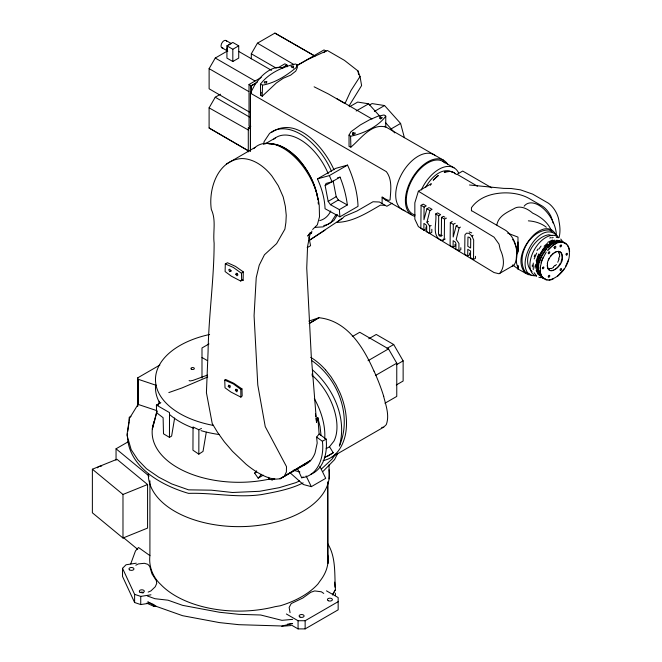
<?xml version="1.0" encoding="UTF-8"?>
<svg xmlns="http://www.w3.org/2000/svg" width="662" height="662" viewBox="0 0 662 662"><rect width="100%" height="100%" fill="white"/><g stroke="black" fill="none" stroke-linecap="round" stroke-linejoin="round"><path stroke-width="0.99" d="M327.707 554.872A89.221 51.512 0 0 1 320.391 580.516L317.934 584.008A89.221 51.512 0 0 1 280.2 605.796L275.102 606.665A89.221 51.512 0 0 1 160.75 584.48C152.856 577.256 148.602 566.275 149.91 555.608L149.935 480.835M385.764 116.123L385.747 127.071C371.506 122.909 360.616 139.086 350.885 147.146L349.048 146.451L349.031 135.106L350.901 131.771L360.351 124.919L369.479 119.83L377.837 116.247L384.076 114.956L385.764 116.123C378.407 126.525 363.082 133.798 350.587 136.248L349.031 135.106M471.435 210.789L471.443 207.703C477.509 199.105 487.447 194.777 497.601 193.428A33.299 19.239 0 0 1 528.739 198.261L542.873 206.428A17.22 9.947 60 0 1 550.983 216.4A36.923 21.316 60 0 1 553.068 222.97M531.056 275.003L528.053 274.581L517.982 269.004L517.982 265.785M517.982 251.452L517.982 237.112L507.68 233.148M169.455 437.367L169.505 412.6L156.414 405.045L156.58 412.707L163.109 417.714L163.506 433.809L169.455 437.367L171.624 436.059L174.636 418.012M206.279 432.228L203.027 451.401L198.823 454.157L198.89 429.787L201.463 428.405M431.831 229.259L431.814 232.321L429.671 233.504L429.688 226.123L426.957 222.192L429.928 210.533L432.071 209.349L429.82 208.017M460.826 247.696L460.818 249.731L458.907 250.782L458.932 243.426L456.192 239.47L459.163 227.811L460.438 227.116M475.448 256.31L475.432 258.37L473.52 259.421L473.686 240.025L472.023 236.226L469.143 233.372L466.503 233.156L464.923 234.878L464.707 254.208L467.703 255.987L469.615 254.936L469.631 253.033M421.082 205.311L424.085 207.082L426.229 205.899L423.233 204.128L421.082 205.311L420.85 228.291L423.854 230.07L425.997 228.887L426.014 226.983M423.854 230.07L423.92 223.408L426.014 224.774L426.717 226.396L426.667 231.733L429.671 233.504M424.085 207.082L423.953 219.743L426.916 208.753L429.067 207.578M435.704 213.95L438.699 215.721L440.611 214.67L437.607 212.899L435.704 213.95C437.16 222.209 431.401 234.894 440.635 240.124L442.952 240.232L445.187 239.007M438.699 215.721L438.517 234.042L439.254 235.722L441.306 236.309L441.521 217.384L443.424 216.333L444.93 217.219M441.521 217.384L444.525 219.163L444.31 238.138L442.952 240.232M452.229 221.538L450.317 222.589L450.086 245.569L453.089 247.348L454.993 246.297L455.017 244.394M453.089 247.348L453.156 240.687L455.191 241.969L455.952 243.674L455.903 249.011L458.907 250.782M450.317 222.589L453.321 224.36L453.197 237.021L456.159 226.04L457.425 225.337M467.703 255.987L467.777 249.326L470.591 250.989L470.525 257.65L473.52 259.421M517.982 269.004L517.998 265.578M243.128 280.258L243.277 271.875L235.407 266.339L227.471 262.748L225.303 263.931L225.113 271.569L231.369 276.186L240.521 280.961L243.128 280.258L241.655 279.902L240.521 280.961M559.613 256.757L559.613 253.976M535.616 266.695L535.674 264.246M262.226 96.222L262.524 85.166L260.456 84.19C268.466 73.325 282.517 66.961 295.418 63.982L297.23 64.752L297.329 67.648L295.773 71.099L290.618 75.17L283.22 78.281L276.368 82.965L262.226 96.222L260.613 95.096L260.456 84.19M532.298 266.438L532.347 264.957M536.352 267.307L537.759 258.809M352.879 134.734L352.987 132.731L355.353 133.054L354.724 134.088L353.036 134.08L352.987 132.731L353.227 134.676M536.849 268.491L537.784 261.068L540.912 253.083M540.506 266.298L540.407 272.545L541.384 275.93M533.274 263.037L533.258 269.674M311.827 231.046L311.595 232.892L309.137 234.456M540.06 268.234L541.93 260.133L546.224 252.098M127.41 433.593C126.748 466.354 160.94 485.362 188.579 493.38C213.123 492.528 237.385 498.246 261.895 494.514C275.913 491.916 290.27 489.301 303.146 482.904M127.7 431.624L129.123 421.777M547.308 263.997L547.54 262.673M260.613 95.096L261.233 92.357M548.98 280.043C562.915 276.989 574.086 258.412 567.483 245.039M263.501 144.357L264.138 141.577L269.542 133.443C280.473 124.506 295.459 129.843 305.521 137.464C316.841 146.302 325.845 158.044 331.48 171.251M558.695 258.825L559.133 257.038M536.659 262.235L539.315 254.39M517.99 249.218C516.178 255.143 515.21 261.829 518.007 267.622M156.861 411.193L152.31 429.125L157.018 411.441M158.383 405.218L159.393 401.238M235.912 274.424L236.243 273.141L237.964 274.846L237.004 275.797L235.912 274.424L237.302 273.365M316.055 418.417L316.552 422.265L317.834 417.639L320.069 426.717L321.029 435.397M536.17 260.927L538.736 253.96M537.064 263.625L537.784 261.068M539.439 262.425L541.417 256.889L546.291 249.276M430.35 185.294L431.31 183.705L418.384 191.235L414.842 202.812L414.842 219.147L418.384 226.636L494.026 272.545L499.024 273.754L513.844 265.197A28.938 16.707 60 0 0 516.343 248.788A17.22 9.947 60 0 0 505.727 230.393L471.443 210.599M534.151 258.958L536.683 253.033M146.815 603.165L153.981 606.425L154.511 604.903M130.712 563.916L135.487 550.908L138.515 547.507L149.91 555.608M543.188 257.344L541.077 262.88M227.505 47.101L226.934 48.632L226.925 58.099L232.825 61.508L238.717 58.099L238.717 45.843L232.825 42.442L226.925 45.843L227.149 50.42M297.23 64.752L296.113 67.665C286.389 75.683 275.102 82.965 262.524 85.166M537.345 258.503L538.347 255.913M496.823 224.981C498.42 216.126 506.769 212.477 513.919 208.712A27.183 15.698 60 0 1 532.72 213.156C540.581 216.731 548.128 222.498 551.421 230.699M534.234 256.492L534.913 254.829M559.067 259.107L557.727 262.268M568.501 259.818L565.588 266.389M325.141 185.559L326.076 183.457L332.026 181.769L340.053 177.135A78.521 45.33 60 0 1 347.335 204.963L339.366 209.622L330.462 204.699L328.17 201.397L325.141 185.559L333.185 181.09L336.197 196.655L338.332 199.965L347.335 204.963M277.875 67.855L284.875 63.817L287.002 65.041L283.262 67.781L277.726 67.375A31.685 18.296 -60 0 0 260.853 77.115L255.375 83.834L250.418 93.152L250.418 151.093L250.418 93.152L386.335 171.632C392.442 179.526 390.737 190.615 390.067 199.924L388.644 200.363L386.732 199.709L382.115 197.094L382.115 203.565M548.417 259.943L549.055 258.594M228.258 386.343L228.878 385.061L230.368 386.558L229.747 387.841L228.258 386.343L230.02 385.499M538.835 256.136L543.361 248.573L547.126 244.65M284.197 476.392L310.718 460.355L280.043 478.792L284.197 476.392L286.381 471.965L286.497 466.619L265.239 426.626L257.783 385.019L254.076 315.675L256.227 277.61L259.223 265.222L264.452 254.762L276.592 243.649L284.892 229.151L285.893 222.498L286.249 215.349L285.322 206.18L283.187 196.895L278.305 185.799L271.974 176.109A50.527 34.201 70.6 0 0 241.58 158.557C217.508 160.146 208.323 189.2 211.327 209.473C216.383 220.264 212.8 231.874 214.124 243.161C214.083 279.381 208.679 315.319 208.075 351.555L206.42 392.674L212.212 423.498L217.417 432.145L224.344 441.835L232.503 451.352L246.098 464.261A51.826 19.868 47.1 0 0 270.319 478.245L275.549 479.172L280.043 478.792L304.437 465.005M337.711 453.404L334.542 459.618L323.164 471.286M560.474 262.971L558.852 265.644M332.506 594.84L335.444 589.602C334.318 574.004 336.271 557.007 327.409 543.188M332.523 594.815L335.444 589.602M539.745 255.747L544.214 248.324M425.649 187.363C430.49 178.376 441.645 166.361 452.684 172.31M249.648 112.201L209.118 88.807L209.118 68.649L215.258 58.033L227.471 50.982M248.78 151.019L209.101 128.006L209.101 107.856L215.233 97.231L220.463 94.211M251.312 58.835L251.312 53.796L257.444 43.179L274.904 33.1L314.318 55.699M440.064 234.331L439.254 235.722L442.315 235.366M337.479 214.612L333.888 220.479L327.64 224.625M159.856 365.052L137.721 377.837L138.068 404.391L129.446 418.401L126.947 435.083L131.184 449.672L137.754 459.685L146.509 468.762L158.789 477.228L171.797 483.947L188.579 489.847L211.36 490.178L232.494 492.495L259.628 491.295L279.339 487.654L295.864 482.648L299.489 480.96M537.023 250.608L537.999 249.044M296.576 65.753L308.004 59.39L327.334 50.477L344.43 60.35L357.968 70.925L360.037 76.502L350.934 90.628L344.976 103.537L328.344 93.938L314.119 86.813M336.114 214.447L330.81 222.631L323.073 226.876L315.377 227.339M538.901 249.011L541.061 246.074M335.51 454.107L332.101 459.056L321.26 469.143M349.015 105.961L361.601 85.564L360.037 76.502M310.37 232.37L307.739 236.102L309.882 233.438M564.065 268.913L557.603 276.277M380.336 117.009L379.4 118.225L381.428 118.63L382.247 117.563L380.336 117.009L380.534 119.036M326.143 448.687L329.502 446.726L333.946 441.115A47.192 27.25 60 0 0 313.027 376.033M302.608 465.709A54.036 31.197 60 0 0 315.038 453.04L317.189 443.068L316.602 437.11L319.134 434.04L317.834 417.639M542.666 250.675L548.086 244.46M550.652 256.078L551.578 254.953M256.666 470.848L254.647 473.14L258.172 478.171L261.548 474.315M97.463 467.827L98.655 466.511L101.7 465.998M548.045 249.789C552.24 244.94 559.994 239.239 566.283 243.732M555.244 265.727L556.378 264.486M547.664 250.567L552.77 245.511L556.51 243.252M556.858 267.903L557.892 266.844M544.114 246.256L547.424 243.285M148.404 603.38L140.741 604.563L134.609 602.519L122.528 576.478L122.528 568.31L126.061 564.769L136.281 563.188M224.757 380.145L225.519 379.4L233.785 383.273L241.969 388.908L242.168 395.967L240.877 397.126L230.856 391.995L225.006 387.775L224.757 380.145L233.322 383.91L240.803 389.397L240.877 397.126M312.621 229.466L317.338 224.823L319.498 216.822L319.241 205.708A51.363 29.658 60 0 0 292.132 154.668A51.363 29.658 60 0 0 253.695 148.677M547.706 247.671L551.165 244.543L554.624 242.474M323.122 460.562A57.073 36.873 66.7 0 0 332.192 456.846L383.654 427.18L386.285 424.632C389.728 415.372 385.88 405.384 383.629 396.29M553.473 266.786L554.822 265.536M472.023 236.226L473.115 235.258M342.047 218.27L336.917 222.374C352.838 222.084 367.046 212.833 380.451 205.154L385.193 205.336M552.571 253.951L553.606 253.091M546.316 246.297L553.233 241.556L558.778 240.687M332.192 456.846C339.358 451.889 343.346 443.639 345.274 435.348A57.817 37.85 65.6 0 0 345.307 410.448A57.495 37.668 65.5 0 0 340.028 392.922L335.924 384.597L331.066 376.827L325.547 369.818M228.746 45.057L229.88 44.139A4.171 2.408 -60 0 1 231.005 43.75M236.822 389.289L235.366 390.431L236.864 391.896L237.41 390.646L235.904 389.182L235.366 390.431L237.286 389.819M241.655 279.902L241.465 273.29L243.277 271.875M554.665 269.55L555.774 268.813M309.038 240.447L342.684 218.162L344.356 216.35L356.884 211.062L372.987 201.761L379.425 202.009L386.831 206.287L392.144 203.226M324.926 230.227L309.675 240.149M549.179 243.095L550.461 242.267M254.647 473.14L256.376 472.064M329.502 446.726L333.234 452.758L327.889 456.035L324.951 456.912M330.462 204.699L338.332 199.965M309.361 323.478L318.91 317.727C347.327 320.607 363.529 347.36 373.972 371.15M553.457 267.39L551.115 268.739M328.17 201.397L336.197 196.655M258.172 478.171L263.269 475.159M309.121 323.445L318.91 317.727L308.806 321.144M271.503 132.433C296.924 114.824 324.802 148.619 333.971 169.795M226.33 164.077L255.027 147.436M339.896 216.838L358.026 206.337A78.521 45.33 60 0 0 347.533 165.095L335.626 168.396L317.503 178.872L319.986 184.955A57.569 33.232 60 0 1 325.05 208.72L339.896 216.838L339.366 209.622M226.925 45.843L232.825 49.253L238.717 45.843M250.443 126.723L249.02 125.904L249.02 84.513L261.267 77.446M257.27 82.204L251.155 85.746L251.155 92.804L251.155 85.746L249.02 84.513M281.755 68.07L287.002 65.041L287.076 66.812M297.776 65.05L323.999 49.915L326.126 51.139L323.503 52.654M264.61 144.167L275.268 138.01M349.668 106.698L357.679 102.072L368.651 103.802L379.632 116.049M356.181 110.993L368.651 103.802M369.479 105.051L372.027 103.586L384.564 105.548L400.593 123.438L404.399 137.696M374.378 111.431L384.564 105.548M391.259 128.833L400.593 123.438M317.503 178.872L329.378 175.579L347.533 165.095M307.143 247.679L310.594 245.685L308.831 237.037M208.969 343.934L201.993 347.964L201.993 378.052M130.977 416.266L129.198 417.3L129.198 420.56M116.049 460.173L116.049 448.795L128.494 441.612M352.308 336.569L359.739 332.274L388.511 348.891L396.761 363.19L396.761 396.414L384.945 403.232M368.734 338.795L376.248 334.459L393.7 344.53L403.133 360.873L403.133 381.022L396.273 384.986M387.022 348.386L393.7 344.53M368.031 360.716L388.511 348.891M375.395 375.528L396.761 363.19M396.455 364.729L403.133 360.873M297.428 468.531L301.69 477.765C318.703 475.755 324.413 455.895 322.377 441.264L326.151 439.088L319.134 434.04M301.69 477.765L303.204 476.897M290.37 473.049L303.279 484.493L311.33 486.653L325.712 478.345L319.87 466.362M286.373 613.98L298.065 620.733L305.141 620.733L338.158 601.667M291.826 625.3L298.065 628.9L305.141 628.9L338.158 609.834L338.158 597.579L326.465 590.835M324.281 457.881L333.234 452.758M248.291 151.888L248.291 127.658L250.832 126.21M547.722 242.325L552.505 240.008M273.778 478.858L271.983 479.851L269.103 479.164A86.722 50.064 0 0 1 181.107 469.581A86.722 50.064 0 0 1 154.693 420.188M426.957 222.192L428.388 221.406M444.525 219.163L446.428 218.112M453.321 224.36L455.233 223.309M156.414 405.045L160.808 402.628M310.544 474.464C324.181 468.878 327.541 452.295 326.151 439.088M135.801 565.216L138.383 563.908L144.366 563.296L147.808 564.314L149.703 566.333L151.97 573.855L156.381 580.731L156.704 583.479L155.256 586.755L150.928 590.909L148.156 592.085M229.648 271.619L230.848 271.155L229.863 269.161L228.713 269.773L229.648 271.619L231.443 270.725M552.166 241.564L553.73 240.786M550.048 242.391L552.207 241.332M554.665 252.396L555.774 251.85M255.375 83.834L251.155 85.746L251.37 91.042M207.736 376.984L181.934 387.965L168.827 392.574M429.688 226.123L431.136 225.485M309.799 233.678L311.595 232.892L310.164 233.264L307.565 246.512L306.738 268.06L311.223 355.287L316.552 422.265M549.758 238.063L550.991 237.542M240.803 389.397L241.969 388.908M274.804 478.692L271.983 479.851L273.878 479.081M207.463 375.081L192.94 380.41L190.093 380.956L189.1 380.542M92.374 469.217L116.967 459.279L147.576 484.518L147.576 528.086L122.983 538.032L92.374 512.793L92.374 469.217L122.983 494.456L122.983 538.032M122.983 494.456L147.576 484.518M552.571 270.41L553.606 270.071M551.396 240.993L554.665 240.165M292.174 623.438L287.391 624.208M553.209 278.959C547.052 282.384 540.118 277.452 540.06 270.766M551.918 237.923L553.184 237.542M556.146 241.845L561.459 241.282L565.605 243.707M337.454 177.879L340.053 177.135M153.981 606.425L155.851 605.945M323.768 225.535L326.672 224.848M550.668 268.408L548.07 268.722M292.645 623.612L281.946 625.987L238.916 624.688L219.412 622.594L182.588 615.693L154.933 605.904L147.758 601.923L153.667 604.53M558.016 242.681C563.916 240.265 569.825 245.561 569.593 251.568M122.528 568.31L134.609 594.352L140.741 596.396L150.961 594.815M381.684 427.453L383.654 427.18M448.671 171.607L444.285 172.178C448.406 170.539 453.271 171.144 456.391 174.47M556.858 251.51L558.852 251.469M292.645 619.359L281.946 620.344L260.671 614.998L238.916 614.336L219.412 612.251L182.588 605.341L168.04 600.194L154.933 598.705L147.369 595.982M281.755 626.26L291.04 625.549M293.398 66.175L291.007 66.283L292.083 67.673L293.671 67.21L293.398 66.175L293.44 68.169M548.293 269.153L549.294 269.161M555.981 240.347L557.735 240.356M550.652 270.51L551.578 270.559M299.894 472.006L293.283 470.202M469.507 184.988L503.691 188.38L511.13 188.496L520.464 189.845L532.637 194.107L548.434 203.217A17.22 9.947 60 0 1 559.042 221.605A36.923 21.316 60 0 1 559.042 237.526M268.176 143.695L275.574 144.424A47.068 27.159 60 0 1 300.813 161.867C309.353 172.79 315.923 185.559 317.818 199.419M556.237 237.31L558.438 237.741M528.359 220.843C534.764 221.249 541.259 223.202 546.324 227.223M558.728 241.572C544.321 241.779 533.067 261.672 539.878 274.184M541.086 277.692L538.885 277.27M534.838 275.822L531.644 275.442L527.97 273.166C516.633 259.247 541.508 218.808 557.627 236.16M557.156 240.678L560.565 241.34M452.08 172.178L453.793 172.468L454.959 173.8M545.745 279.198L542.426 277.982L541.119 276.815M552.265 235.647L548.831 234.762C534.507 236.682 520.009 260.381 532.099 271.743M545.331 279.571L547.027 280.009M138.068 404.391L156.985 410.697M156.066 385.276L138.044 379.227L138.052 404.879M469.226 231.907L471.692 232.875M225.303 263.931L233.322 267.44L241.465 273.29M563.9 242.466C547.499 236.284 528.855 269.086 544.412 278.652M311.463 360.36C338.017 378.316 352.474 415.802 339.358 446.097C347.318 418.276 333.458 388.213 312.497 369.901M198.89 429.787L193.047 426.965L192.948 450.201L198.823 454.157M559.489 240.761L560.59 241.307M529.07 273.762L525.09 271.743C515.367 255.797 530.469 229.524 549.154 229.946L552.464 231.965M209.101 107.856L248.291 129.984M314.996 56.146L274.904 33.1M385.698 199.99L411.135 214.637M384.696 126.301L443.631 160.27M442.961 161.429L454.049 167.825M251.312 53.796L276.302 68.178M226.065 40.531L231.121 43.452M238.841 51.495L271.511 70.354M221.894 47.755L227.794 51.156M215.258 58.033L254.936 80.946M209.118 68.649L248.804 91.563M248.291 127.658L250.418 128.891M209.101 128.006L248.995 151.226M201.993 357.497L207.231 360.517M491.742 187.851L462.705 171.061L457.103 174.288L477.418 186.196M336.42 98.398L372.019 118.978M215.233 97.231L249.591 117.108M257.444 43.179L293.746 64.437M426.916 208.753L429.928 210.533M456.159 226.04L459.163 227.811M418.384 191.235L494.034 237.145L499.024 244.129L500.199 249.408A27.291 17.99 51.7 0 1 500.199 272.595L500.207 273.067M323.751 593.425L321.343 591.795L314.707 590.918L310.743 592.3L302.799 598.026L291.214 603.57L289.153 607.426L290.064 612.706M316.602 437.11L322.377 441.264M512.587 264.941L517.982 268.855M116.049 448.795L149.149 476.094M123.024 537.254L137.746 549.394M539.513 274.854L536.899 271.95L536.17 270.17M537.387 273.613L538.76 274.804M542.459 277.527L543.734 278.719M525.611 273.423C515.102 262.003 524.362 243.947 533.953 234.753A25.346 14.638 -60 0 1 555.567 234.704M548.417 269.219L549.055 269.831M560.747 239.032L563.13 242.242M536.51 275.946L534.151 272.752M385.805 122.942L394.726 132.897M141.858 591.77L143.009 593.127M538.032 273.464L539.017 274.73M537.933 272.719L539.547 275.127L541.127 276.162C537.751 274.076 537.081 269.848 536.981 266.198M512.628 239.421L513.803 241.1M558.43 251.279L559.067 252.222M306.109 475.928L311.33 486.653M329.378 175.579L332.026 181.769M536.625 270.303L537.345 272.074M547.54 267.506L547.904 268.441M514.175 242.044L516.401 247.729L516.906 253.662M558.687 252.47L559.117 253.836M539.257 273.431L538.636 270.253M536.642 269.765L537.114 271.594M268.714 477.285L269.103 479.164M357.968 70.925L358.63 74.748M315.451 413.618L315.815 416.497M312.1 373.931L312.265 375.983M535.012 265.925L535.177 268.267M547.234 265.263L547.308 266.438M334.649 582.121L334.955 587.153M335.32 593.185L335.444 595.196M556.32 235.043L556.163 232.163A25.015 14.274 60.6 0 0 542.195 207.578A25.015 14.274 60.6 0 0 524.122 206.221M350.587 136.248L350.885 147.146M517.982 241.961L517.99 252.28M327.756 482.234L327.814 563.619L327.748 481.953M329.072 464.757L329.072 478.916M305.141 620.733L305.141 628.9M298.065 620.733L298.065 628.9M232.825 49.253L232.825 61.508M140.741 596.396L140.741 604.563M137.721 377.837L137.721 406.526M134.609 594.352L134.609 602.519M329.072 469.805A90.553 52.281 0 0 1 242.375 526.604A90.553 52.281 0 0 1 148.313 473.851M310.677 357.348A56.766 35.756 65 0 1 325.522 369.859M374.038 371.125A52.588 11.237 65.5 0 1 383.72 396.397M314.342 398.64A54.036 31.197 60 0 1 324.719 438.36M404.937 210.665A31.685 18.296 -60 0 1 401.809 173.8A31.685 18.296 -60 0 1 435.431 155.719M387.411 200.669A31.685 18.296 -60 0 1 382.115 197.094M273.77 139.202A47.192 27.25 60 0 1 328.244 173.742M330.752 210.979A47.192 27.25 60 0 1 319.68 220.62M269.31 143.762A47.192 27.25 60 0 1 317.967 200.081M318.165 201.968A47.192 27.25 60 0 1 318.298 204.045M226.702 41.267A4.171 2.408 -60 0 0 222.854 41.648L221.505 43.659L221.034 45.843A4.171 2.408 -60 0 0 222.854 47.937M513.844 265.197A17.22 9.947 60 0 1 511.767 266.397M415.173 215.042A30.353 17.526 -60 0 1 412.534 179.079A30.353 17.526 -60 0 1 445.029 162.993M414.619 216.242A31.685 18.296 -60 0 1 413.071 176.704A31.685 18.296 -60 0 1 447.545 164.11M421.322 189.977A30.353 17.526 -60 0 1 441.231 168.115A30.353 17.526 -60 0 1 458.7 173.179M536.46 276.137A22.516 13 -60 0 1 534.565 249.367A22.516 13 -60 0 1 558.703 237.625M559.721 251.767A10.509 6.066 -60 0 1 561.103 261.548M213.578 425.451A83.387 48.144 0 0 1 155.504 380.791A83.387 48.144 0 0 1 209.614 334.492M219.395 434.562A83.387 48.144 0 0 1 201.008 430.639M193.602 428.182A83.387 48.144 0 0 1 169.621 414.569M159.914 403.241A83.387 48.144 0 0 1 155.669 384.506M470.707 239.313L470.624 247.985L467.802 246.322L467.96 237.013L469.838 237.542L470.707 239.313M547.457 263.724C546.754 279.074 563.544 265.752 562.468 257.369C561.873 243.964 547.16 256.36 547.457 263.724M554.102 247.348L554.541 248.705A1.332 0.77 -60 0 0 555.848 246.951A1.332 0.77 -60 0 0 554.541 246.694L554.102 247.348M266.769 81.74L266.488 82.99L264.262 82.916L264.543 81.658L266.769 81.74M566.076 254.142L566.407 255.275A1.067 0.612 -60 0 0 567.45 253.86A1.067 0.612 -60 0 0 566.407 253.662L566.076 254.142M548.351 276.244L548.318 277.072A1.067 0.612 -60 0 0 549.46 276.741A1.067 0.612 -60 0 0 549.51 275.367A1.067 0.612 -60 0 0 548.351 276.244M560.143 245.85L560.11 246.678A1.067 0.612 -60 0 0 561.252 246.347A1.067 0.612 -60 0 0 561.302 244.973A1.067 0.612 -60 0 0 560.143 245.85M542.575 267.605L542.41 268.656L543.105 268.789A1.067 0.612 -60 0 0 543.841 267.688A1.067 0.612 -60 0 0 543.436 266.943L542.575 267.605M435.836 177.557L433.213 180.205L438.327 175.521L435.836 177.557M548.583 253.687L548.252 253.157A1.067 0.612 -60 0 1 549.154 251.783A1.067 0.612 -60 0 1 549.7 252.661A1.067 0.612 -60 0 1 548.583 253.687M560.375 270.46L560.044 269.93A1.067 0.612 -60 0 1 560.946 268.557A1.067 0.612 -60 0 1 561.492 269.434A1.067 0.612 -60 0 1 560.375 270.46M191.343 369.173A1.721 0.993 0 0 0 194.264 368.85A1.721 0.993 0 0 0 192.319 367.551A1.721 0.993 0 0 0 191.343 369.173M139.864 592.151A2.499 1.448 0 0 0 144.142 591.762A2.499 1.448 0 0 0 141.411 589.817A2.499 1.448 0 0 0 139.864 592.151M129.504 569.833A2.499 1.448 0 0 0 133.782 569.444A2.499 1.448 0 0 0 131.051 567.5A2.499 1.448 0 0 0 129.504 569.833M328.269 600.715A2.499 1.448 0 0 0 332.357 599.896A2.499 1.448 0 0 0 329.072 598.258A2.499 1.448 0 0 0 328.269 600.715M299.969 617.058A2.499 1.448 0 0 0 304.057 616.231A2.499 1.448 0 0 0 300.771 614.601A2.499 1.448 0 0 0 299.969 617.058"/></g></svg>
